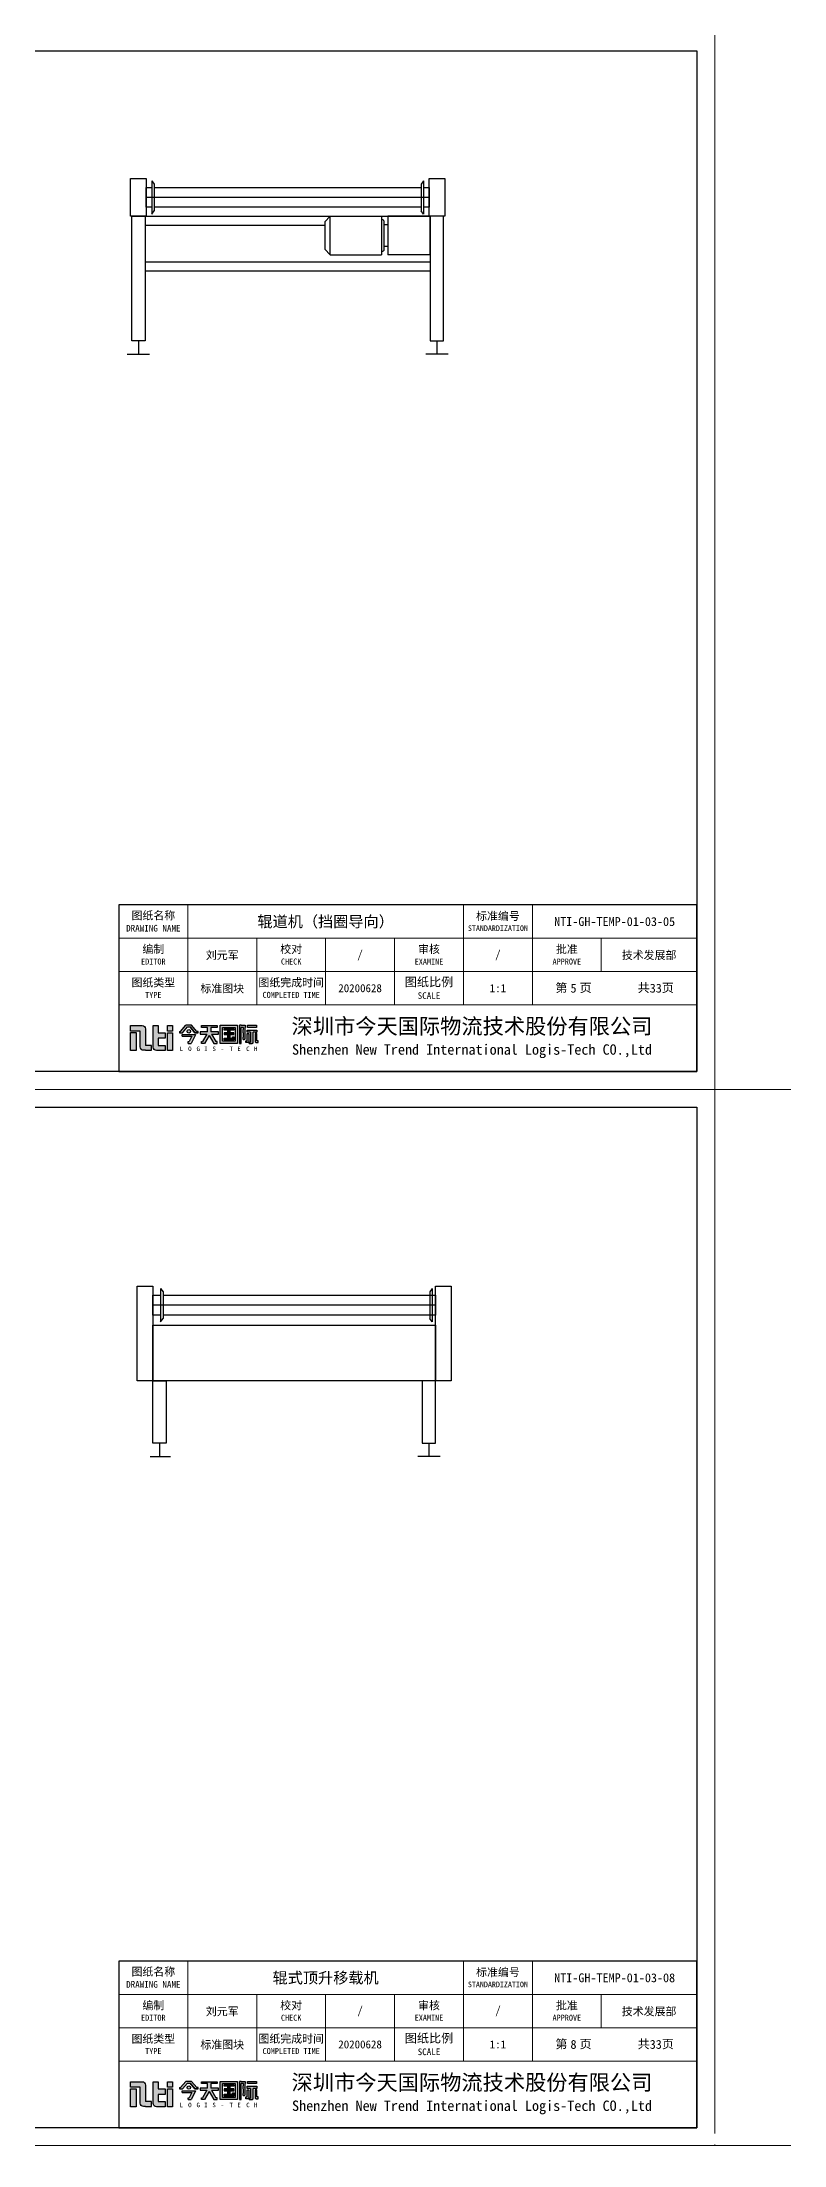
# Model space of a CAD drawing. Header units: millimetres. Extents: x 13310 to 204601, y -25828 to 2684.
# Drawn here: x 23496 to 26833, y -11569 to -2108 of the extents above; entities that cross this region are included whole.
import ezdxf
from ezdxf.enums import TextEntityAlignment as Align

# ---------------------------------------------------------------- set-up
doc = ezdxf.new("R2010")
doc.units = ezdxf.units.MM
doc.layers.add('NTI-粗实线', color=7, linetype='Continuous')
doc.layers.add('NTI-细实线', color=7, linetype='Continuous', lineweight=9)
doc.layers.add('NTI-输送设备', color=7, linetype='Continuous', plot=False)
doc.styles.add('标题栏', font='')
doc.styles.get('标题栏').set_extended_font_data('SimSun')

# ---------------------------------------------------------------- blocks, each defined once
blk = doc.blocks.new('*U27')
at = {"layer": 'NTI-输送设备', "color": 1}
blk.add_line((1284.5, 680.5), (11.5, 680.5), dxfattribs=at)
at = {"layer": 'NTI-输送设备'}
for p, q in [((46.5, 755.5), (46.5, 605.5)), ((46.5, 755.5), (57.5, 740.5)), ((57.5, 740.5), (57.5, 620.5)), ((1268.5, 755.5), (1257.5, 740.5)), ((1257.5, 740.5), (1257.5, 620.5)), ((1268.5, 755.5), (1268.5, 605.5)), ((46.5, 605.5), (57.5, 620.5)), ((1268.5, 605.5), (1257.5, 620.5)), ((0, 0), (91.5, 0)), ((41.5, 60), (41.5, 0)), ((1303.5, 0), (1203.5, 0)), ((1253.5, 60), (1253.5, 0))]:
    blk.add_line(p, q, dxfattribs=at)
for points in [[(11.5, 765.5), (11.5, 340.5), (-58.5, 340.5), (-58.5, 765.5)], [(1353.5, 765.5), (1353.5, 340.5), (1283.5, 340.5), (1283.5, 765.5)], [(11.5, 590.5), (1283.5, 590.5), (1283.5, 340.5), (11.5, 340.5)], [(11.5, 340.5), (71.5, 340.5), (71.5, 60), (11.5, 60)], [(1283.5, 340.5), (1223.5, 340.5), (1223.5, 60), (1283.5, 60)]]:
    blk.add_lwpolyline(points, close=True, dxfattribs=at)
for points in [[(46.5, 636), (11.5, 636), (11.5, 725), (46.5, 725)], [(57.5, 725), (1257.5, 725)], [(1257, 725), (1283.5, 725), (1283.5, 636), (1257, 636)], [(1257.5, 636), (57.5, 636)]]:
    blk.add_lwpolyline(points, dxfattribs=at)
blk = doc.blocks.new('图块标准图框标题栏')
h = blk.add_hatch(color=1)
h.dxf.hatch_style = 1
h.paths.add_polyline_path([(-126.08, 8.76), (-127.42, 8.76), (-127.42, 4.73), (-126.08, 4.73)])
h.paths.add_polyline_path([(-124, 9.62, 0.414214), (-124.75, 10.37), (-125.22, 10.37), (-127.41, 10.37), (-127.41, 9.11), (-125.22, 9.11), (-125.22, 5.54, 0.414214), (-124.47, 4.79), (-124, 4.79), (-122.69, 4.79), (-122.69, 5.9), (-124, 5.9)])
h.paths.add_polyline_path([(-121.17, 8.75), (-121.17, 10.37), (-122.3, 10.37), (-122.3, 5.5, 0.414214), (-121.55, 4.75), (-121.17, 4.75), (-119.6, 4.75), (-119.6, 5.89), (-121.17, 5.89), (-121.17, 7.51), (-119.6, 7.51), (-119.6, 8.75)])
h.paths.add_polyline_path([(-117.97, 8.75), (-119.09, 8.75), (-119.09, 4.75), (-117.97, 4.75)])
h.paths.add_polyline_path([(-117.97, 10.37), (-119.09, 10.37), (-119.09, 9.13), (-117.97, 9.13)])
h = blk.add_hatch(color=256)
h.dxf.hatch_style = 1
h.paths.add_polyline_path([(-113.64, 10.45), (-114.96, 10.45), (-116.14, 9.05), (-116.4, 9.05), (-116.4, 8.75), (-115.7, 8.75), (-114.6, 10.05), (-114, 10.05), (-112.9, 8.75), (-112.2, 8.75), (-112.2, 9.05), (-112.45, 9.05)])
h.paths.add_polyline_path([(-113.88, 9.05, 1), (-114.66, 9.05, 1)])
h.paths.add_polyline_path([(-112.8, 8.25), (-112.8, 8.35), (-115.8, 8.35), (-115.8, 7.95), (-113.6, 7.95), (-114.2, 6.75), (-114.4, 6.75), (-114.4, 6.35), (-113.75, 6.35)])
h.paths.add_polyline_path([(-107.63, 8.95), (-109.33, 8.95), (-109.33, 9.95), (-107.93, 9.95), (-107.93, 10.35), (-111.43, 10.35), (-111.43, 9.95), (-110.03, 9.95), (-110.03, 8.95), (-111.73, 8.95), (-111.73, 8.45), (-110.19, 8.45), (-111.19, 6.75), (-111.43, 6.75), (-111.43, 6.35), (-110.73, 6.35), (-109.68, 8.14), (-108.63, 6.35), (-107.93, 6.35), (-107.93, 6.75), (-108.16, 6.75), (-109.16, 8.45), (-107.63, 8.45)])
h.paths.add_polyline_path([(-103.33, 10.45), (-107.23, 10.45), (-107.23, 6.35), (-103.33, 6.35)])
h.paths.add_polyline_path([(-106.73, 9.95), (-103.83, 9.95), (-103.83, 6.85), (-106.73, 6.85)], flags=16)
h.paths.add_polyline_path([(-106.33, 8.75), (-105.53, 8.75), (-105.53, 9.35), (-106.33, 9.35), (-106.33, 9.65), (-104.13, 9.65), (-104.13, 9.35), (-105.03, 9.35), (-105.03, 8.75), (-104.13, 8.75), (-104.13, 8.35), (-105.03, 8.35), (-105.03, 7.55), (-104.43, 7.55), (-104.43, 7.85), (-104.13, 7.85), (-104.13, 7.55), (-104.13, 7.15), (-106.33, 7.15), (-106.33, 7.55), (-105.53, 7.55), (-105.53, 8.35), (-106.33, 8.35)], flags=0)
h.paths.add_polyline_path([(-101.57, 8.95), (-101.67, 9.05), (-101.67, 9.15), (-101.57, 9.25), (-101.57, 9.95), (-101.57, 10.45), (-102.47, 10.45), (-102.87, 10.45), (-102.87, 6.35), (-102.47, 6.35), (-102.47, 9.95), (-101.97, 9.95), (-101.97, 9.45), (-102.07, 9.45), (-102.07, 8.75), (-101.97, 8.65), (-101.97, 7.85), (-102.07, 7.75), (-102.07, 7.25), (-101.97, 7.25), (-101.82, 7.25, 0.414214), (-101.57, 7.5)])
h.paths.add_polyline_path([(-98.97, 9.35), (-101.17, 9.35), (-101.17, 8.85), (-100.37, 8.85), (-100.37, 6.65), (-100.67, 6.65), (-100.67, 6.35), (-100.37, 6.35), (-100.07, 6.35), (-100.02, 6.35, 0.414214), (-99.77, 6.6), (-99.77, 8.85), (-98.97, 8.85)])
h.paths.add_polyline_path([(-99.07, 10.45), (-101.07, 10.45), (-101.07, 9.95), (-99.07, 9.95)])
h.paths.add_polyline_path([(-100.77, 8.55), (-101.17, 8.55), (-101.17, 6.95), (-101.47, 6.95), (-101.47, 6.55), (-101.17, 6.55), (-101.02, 6.55, 0.414214), (-100.77, 6.8)])
h.paths.add_polyline_path([(-98.97, 8.55), (-99.37, 8.55), (-99.37, 6.8, 0.414214), (-99.12, 6.55), (-98.97, 6.55), (-98.67, 6.55), (-98.67, 6.95), (-98.97, 6.95)])
h = blk.add_hatch(color=256)
h.dxf.hatch_style = 1
h.paths.add_polyline_path([(-105.03, 8.75), (-105.03, 9.35), (-104.13, 9.35), (-104.13, 9.65), (-106.33, 9.65), (-106.33, 9.35), (-105.53, 9.35), (-105.53, 8.75), (-106.33, 8.75), (-106.33, 8.35), (-105.53, 8.35), (-105.53, 7.55), (-106.33, 7.55), (-106.33, 7.15), (-104.13, 7.15), (-104.13, 7.55), (-104.13, 7.85), (-104.43, 7.85), (-104.43, 7.55), (-105.03, 7.55), (-105.03, 8.35), (-104.13, 8.35), (-104.13, 8.75)])
for p, q in [((-116.14, 9.05), (-114.96, 10.45)), ((-115.7, 8.75), (-114.6, 10.05)), ((-113.64, 10.45), (-114.96, 10.45)), ((-114.6, 10.05), (-114, 10.05)), ((-114.6, 10.05), (-114, 10.05)), ((-114, 10.05), (-112.9, 8.75)), ((-112.9, 8.75), (-114, 10.05)), ((-112.45, 9.05), (-113.64, 10.45)), ((-116.4, 9.05), (-116.4, 8.75)), ((-116.4, 9.05), (-116.14, 9.05)), ((-116.4, 8.75), (-115.7, 8.75)), ((-115.8, 7.95), (-113.6, 7.95)), ((-114.4, 6.35), (-114.4, 6.75)), ((-114.4, 6.75), (-114.2, 6.75)), ((-113.6, 7.95), (-114.2, 6.75)), ((-112.8, 8.25), (-113.75, 6.35)), ((-112.9, 8.75), (-112.2, 8.75)), ((-112.2, 8.75), (-112.9, 8.75)), ((-112.2, 9.05), (-112.45, 9.05)), ((-112.2, 8.75), (-112.2, 9.05)), ((-111.43, 6.75), (-111.19, 6.75)), ((-111.43, 6.35), (-111.43, 6.75)), ((-110.73, 6.35), (-111.43, 6.35)), ((-110.19, 8.45), (-111.19, 6.75)), ((-109.68, 8.14), (-110.73, 6.35)), ((-109.68, 8.14), (-108.63, 6.35)), ((-109.16, 8.45), (-108.16, 6.75)), ((-108.63, 6.35), (-107.93, 6.35)), ((-107.93, 6.75), (-108.16, 6.75)), ((-107.93, 6.35), (-107.93, 6.75)), ((-102.07, 7.25), (-101.97, 7.25)), ((-101.57, 9.25), (-101.67, 9.15)), ((-101.67, 9.15), (-101.67, 9.05)), ((-101.57, 8.95), (-101.67, 9.05))]:
    blk.add_line(p, q)
at = {"color": 7, "linetype": 'Continuous'}
for p, q in [((-115.8, 7.95), (-115.8, 8.35)), ((-115.8, 8.35), (-112.8, 8.35)), ((-112.8, 8.35), (-112.8, 8.25)), ((-99.77, 6.6), (-99.77, 8.65))]:
    blk.add_line(p, q, dxfattribs=at)
at = {"color": 1}
for points in [[(-125.22, 9.11), (-127.41, 9.11), (-127.41, 10.37), (-125.22, 10.37)], [(-124, 4.79), (-122.69, 4.79), (-122.69, 5.9), (-124, 5.9)], [(-121.17, 8.75), (-119.6, 8.75), (-119.6, 7.51), (-121.17, 7.51)], [(-121.17, 7.51), (-121.17, 5.89)], [(-121.17, 5.89), (-119.6, 5.89), (-119.6, 4.75), (-121.17, 4.75)]]:
    blk.add_lwpolyline(points, dxfattribs=at)
for points in [[(-125.22, 10.37), (-124.75, 10.37, -0.414214), (-124, 9.62), (-124, 5.9)], [(-121.17, 4.75), (-121.55, 4.75, -0.414214), (-122.3, 5.5), (-122.3, 10.37), (-121.17, 10.37), (-121.17, 8.75)], [(-124, 4.79), (-124.47, 4.79, -0.414214), (-125.22, 5.54), (-125.22, 9.11)]]:
    blk.add_lwpolyline(points, format="xyb", dxfattribs=at)
for points in [[(-119.09, 10.37), (-117.97, 10.37), (-117.97, 9.13), (-119.09, 9.13)], [(-127.42, 8.76), (-126.08, 8.76), (-126.08, 4.73), (-127.42, 4.73)], [(-119.09, 8.75), (-117.97, 8.75), (-117.97, 4.75), (-119.09, 4.75)]]:
    blk.add_lwpolyline(points, close=True, dxfattribs=at)
for points in [[(-110.03, 9.95), (-111.43, 9.95), (-111.43, 10.35), (-107.93, 10.35), (-107.93, 9.95), (-109.33, 9.95)], [(-110.03, 8.95), (-110.03, 9.95)], [(-109.33, 9.95), (-109.33, 8.95)], [(-105.53, 9.35), (-106.33, 9.35), (-106.33, 9.65), (-104.13, 9.65), (-104.13, 9.35), (-105.03, 9.35)], [(-102.47, 10.45), (-102.87, 10.45), (-102.87, 6.35), (-102.47, 6.35), (-102.47, 9.95)], [(-102.47, 10.45), (-101.57, 10.45), (-101.57, 9.95)], [(-101.97, 9.95), (-102.47, 9.95)], [(-101.57, 9.25), (-101.57, 9.95)], [(-110.03, 8.95), (-111.73, 8.95), (-111.73, 8.45), (-110.19, 8.45)], [(-109.16, 8.45), (-107.63, 8.45), (-107.63, 8.95), (-109.33, 8.95)], [(-105.53, 8.75), (-106.33, 8.75), (-106.33, 8.35), (-105.53, 8.35)], [(-104.13, 7.55), (-104.13, 7.15), (-106.33, 7.15), (-106.33, 7.55), (-105.53, 7.55)], [(-105.53, 8.75), (-105.53, 9.35)], [(-105.53, 7.55), (-105.53, 8.35)], [(-105.03, 9.35), (-105.03, 8.75)], [(-105.03, 8.35), (-104.13, 8.35), (-104.13, 8.75), (-105.03, 8.75)], [(-105.03, 8.35), (-105.03, 7.55)], [(-105.03, 7.55), (-104.43, 7.55)], [(-104.43, 7.55), (-104.43, 7.85), (-104.13, 7.85), (-104.13, 7.55)], [(-101.17, 6.55), (-101.47, 6.55), (-101.47, 6.95), (-101.17, 6.95)], [(-100.37, 8.85), (-101.17, 8.85), (-101.17, 9.35), (-98.97, 9.35), (-98.97, 8.85), (-99.77, 8.85)], [(-100.37, 6.35), (-100.67, 6.35), (-100.67, 6.65), (-100.37, 6.65)], [(-100.37, 8.85), (-100.37, 6.65)], [(-98.97, 6.55), (-98.67, 6.55), (-98.67, 6.95), (-98.97, 6.95)]]:
    blk.add_lwpolyline(points)
for points in [[(-107.23, 10.45), (-103.33, 10.45), (-103.33, 6.35), (-107.23, 6.35)], [(-106.73, 9.95), (-103.83, 9.95), (-103.83, 6.85), (-106.73, 6.85)], [(-101.07, 10.45), (-99.07, 10.45), (-99.07, 9.95), (-101.07, 9.95)]]:
    blk.add_lwpolyline(points, close=True)
at = {"color": 7, "linetype": 'Continuous'}
for points in [[(-104.13, 9.55), (-104.13, 9.65), (-106.33, 9.65)], [(-102.07, 7.25), (-102.07, 7.75), (-101.97, 7.85), (-101.97, 8.65), (-102.07, 8.75), (-102.07, 9.45), (-101.97, 9.45), (-101.97, 9.95)], [(-114.4, 6.35), (-113.75, 6.35)], [(-100.67, 6.35), (-100.67, 6.55)], [(-100.67, 6.35), (-100.07, 6.35)], [(-100.02, 6.35), (-100.07, 6.35)]]:
    blk.add_lwpolyline(points, dxfattribs=at)
for points in [[(-101.97, 7.25), (-101.82, 7.25, 0.414214), (-101.57, 7.5), (-101.57, 8.95)], [(-101.17, 6.95), (-101.17, 8.55), (-100.77, 8.55), (-100.77, 6.8, -0.414214), (-101.02, 6.55), (-101.17, 6.55)], [(-100.37, 6.35), (-100.02, 6.35, 0.414214), (-99.77, 6.6), (-99.77, 8.85)], [(-98.97, 6.95), (-98.97, 8.55), (-99.37, 8.55), (-99.37, 6.8, 0.414214), (-99.12, 6.55), (-98.97, 6.55)]]:
    blk.add_lwpolyline(points, format="xyb")
blk.add_circle((-114.27, 9.05), 0.388, dxfattribs=at)
at = {"layer": 'NTI-粗实线'}
blk.add_lwpolyline([(-130, 0), (0, 0), (0, 37.5), (-130, 37.5)], close=True, dxfattribs=at)
at = {"layer": 'NTI-细实线'}
for p, q in [((-114.5, 37.5), (-114.5, 15)), ((-52.5, 22.5), (-52.5, 37.5)), ((-37, 22.5), (-37, 37.5)), ((0, 30), (-130, 30)), ((-99, 30), (-99, 15)), ((-83.5, 30), (-83.5, 15)), ((-68, 30), (-68, 15)), ((-21.5, 30), (-21.5, 22.5)), ((0, 22.5), (-130, 22.5)), ((-52.5, 22.5), (-52.5, 15)), ((-37, 22.5), (-37, 15)), ((0, 15), (-130, 15))]:
    blk.add_line(p, q, dxfattribs=at)
at = {"style": '标题栏'}
blk.add_attdef('图纸名称', text='', height=2.5, dxfattribs=at).set_placement((-83.5, 33.75), align=Align.MIDDLE_CENTER)
for tag, height, p in [('标准编号', 2, (-18.5, 33.75)), ('编制人员', 1.8, (-106.75, 26.25)), ('校对人员', 1.8, (-75.75, 26.25)), ('审核人员', 1.8, (-44.75, 26.25)), ('批准', 1.8, (-10.75, 26.25)), ('图纸类型', 1.8, (-106.75, 18.75)), ('图纸完成时间', 1.8, (-75.75, 18.75)), ('图纸比例', 1.8, (-44.75, 18.75)), ('N', 2, (-27.75, 18.75)), ('N', 2, (-9.25, 18.75))]:
    blk.add_attdef(tag, text='', height=height, dxfattribs=at).set_placement(p, align=Align.MIDDLE)
at = {"layer": 'NTI-细实线', "color": 7, "style": '标题栏'}
for s, p in [('L', (-116.36, 4.64)), ('O', (-114.42, 4.64)), ('G', (-112.54, 4.64)), ('I', (-110.82, 4.64)), ('S', (-108.97, 4.64)), ('-', (-107.13, 4.64)), ('T', (-105.13, 4.64)), ('E', (-103.36, 4.64)), ('C', (-101.38, 4.64)), ('H', (-99.62, 4.64))]:
    blk.add_text(s, height=1, dxfattribs=at).set_placement(p)
at = {"layer": 'NTI-细实线', "attachment_point": 5, "style": '标题栏'}
for s, insert, char_height, width in [('图纸名称\\P{\\H0.83333x;DRAWING NAME}', (-122.25, 33.75), 1.8, 15.1979), ('标准编号\\P{\\H0.7x;STANDARDIZATION}', (-44.75, 33.75), 1.8, 15.1979), ('编制\\P{\\H0.75x;EDITOR}', (-122.25, 26.25), 1.8, 14.4665), ('校对\\P{\\H0.75x;CHECK}', (-91.25, 26.25), 1.8, 14.4665), ('审核\\P{\\H0.75x;EXAMINE}', (-60.25, 26.25), 1.8, 14.4665), ('批准\\P{\\H0.75x;APPROVE}', (-29.25, 26.25), 1.8, 14.4665), ('图纸类型\\P{\\H0.75x;TYPE}', (-122.25, 18.75), 1.8, 14.4665), ('图纸完成时间\\P{\\H0.75x;COMPLETED TIME}', (-91.25, 18.75), 1.8, 17.2878), ('图纸比例\\P{\\H0.75x;SCALE}', (-60.25, 18.75), 2, 14.4665), ('第  页', (-27.75, 18.75), 2, 24.25), ('共  页', (-9.25, 18.75), 2, 24.25), ('深圳市今天国际物流技术股份有限公司\\P{\\H0.66667x;Shenzhen New Trend International Logis-Tech CO.,Ltd}', (-50.58, 7.5), 3.5, 116.0664)]:
    blk.add_mtext(s, dxfattribs=dict(at, insert=insert, char_height=char_height, width=width))
blk = doc.blocks.new('*U43')
at = {"layer": 'NTI-输送设备'}
for p, q in [((100, 780.5), (100, 630.5)), ((100, 780.5), (111, 765.5)), ((111, 765.5), (111, 645.5)), ((1322, 780.5), (1311, 765.5)), ((1311, 765.5), (1311, 645.5)), ((1322, 780.5), (1322, 630.5)), ((69.5, 620.5), (1352.5, 620.5)), ((69.5, 580.5), (877.7, 580.5)), ((100, 630.5), (111, 645.5)), ((1322, 630.5), (1311, 645.5)), ((69.5, 415), (1352.5, 415)), ((69.5, 375), (1352.5, 375)), ((-10.5, 0), (89.5, 0)), ((39.5, 60), (39.5, 0)), ((1432.5, 0), (1332.5, 0)), ((1382.5, 60), (1382.5, 0))]:
    blk.add_line(p, q, dxfattribs=at)
at = {"layer": 'NTI-输送设备', "color": 1}
blk.add_line((1348.5, 705.5), (74.5, 705.5), dxfattribs=at)
at = {"layer": 'NTI-输送设备', "color": 2}
for p, q in [((902.9, 620.5), (877.7, 595.3)), ((877.7, 595.3), (877.7, 471.7)), ((902.9, 446.5), (902.9, 620.5)), ((902.9, 620.5), (1133.66, 620.5)), ((1133.66, 620.5), (1133.66, 446.5)), ((1139.66, 603.7), (1133.66, 603.7)), ((1143.26, 600.1), (1143.26, 466.9)), ((1161.26, 581.5), (1146.86, 581.5)), ((1161.5, 620.5), (1161.5, 446.5)), ((1352.5, 620.5), (1161.5, 620.5)), ((1352.5, 446.5), (1352.5, 620.5)), ((1146.86, 485.5), (1161.26, 485.5)), ((877.7, 471.7), (902.9, 446.5)), ((902.9, 446.5), (1133.66, 446.5)), ((1133.66, 463.3), (1139.66, 463.3)), ((1352.5, 446.5), (1161.5, 446.5))]:
    blk.add_line(p, q, dxfattribs=at)
at = {"layer": 'NTI-输送设备'}
for points in [[(74.5, 790.5), (74.5, 620.5), (4.5, 620.5), (4.5, 790.5)], [(1417.5, 790.5), (1417.5, 620.5), (1347.5, 620.5), (1347.5, 790.5)], [(9.5, 620.5), (69.5, 620.5), (69.5, 60), (9.5, 60)], [(1412.5, 620.5), (1352.5, 620.5), (1352.5, 60), (1412.5, 60)]]:
    blk.add_lwpolyline(points, close=True, dxfattribs=at)
for points in [[(100, 661), (74.5, 661), (74.5, 750), (100, 750)], [(111, 750), (1311, 750)], [(1322, 750), (1347.5, 750), (1347.5, 661), (1322, 661)], [(1311, 661), (111, 661)]]:
    blk.add_lwpolyline(points, dxfattribs=at)
at = {"layer": 'NTI-输送设备', "color": 2}
for centre, start, end in [((1139.66, 600.1), 0, 90), ((1146.86, 585.1), 180, 270), ((1146.86, 481.9), 90, 180), ((1139.66, 466.9), 270, 0)]:
    blk.add_arc(centre, 3.6, start, end, dxfattribs=at)

msp = doc.modelspace()

# ---------------------------------------------------------------- linework, layer by layer
at = {"layer": 'NTI-粗实线'}
for points in [[(20201.4, -6740.4), (20201.4, -2148.4), (26441.4, -2148.4), (26441.4, -6740.4)], [(20201.4, -11492.4), (20201.4, -6900.4), (26441.4, -6900.4), (26441.4, -11492.4)]]:
    msp.add_lwpolyline(points, close=True, dxfattribs=at)
at = {"layer": 'NTI-细实线'}
for points in [[(19801.4, -6820.4), (19801.4, -2068.4), (26521.4, -2068.4), (26521.4, -6820.4)], [(26521.4, -6820.4), (26521.4, -2068.4), (33241.4, -2068.4), (33241.4, -6820.4)], [(19801.4, -11572.4), (19801.4, -6820.4), (26521.4, -6820.4), (26521.4, -11572.4)], [(26521.4, -11572.4), (26521.4, -6820.4), (33241.4, -6820.4), (33241.4, -11572.4)]]:
    msp.add_lwpolyline(points, close=True, dxfattribs=at)

# ---------------------------------------------------------------- block references
for name, p in [('*U43', (23889.6, -3512.6)), ('*U27', (23982.6, -8471.6))]:
    msp.add_blockref(name, p)
ref = msp.add_blockref('图块标准图框标题栏', (26441.4, -6740.4), dxfattribs=dict(xscale=20, yscale=20, zscale=20))
ref.add_attrib('图纸名称', '辊道机（挡圈导向）', dxfattribs={"height": 50, "style": '标题栏'}).set_placement((24771.4, -6065.4), align=Align.MIDDLE_CENTER)
ref.add_attrib('标准编号', 'NTI-GH-TEMP-01-03-05', dxfattribs={"height": 40, "style": '标题栏'}).set_placement((26071.4, -6065.4), align=Align.MIDDLE)
ref.add_attrib('图纸类型', '标准图块', dxfattribs={"height": 36, "style": '标题栏'}).set_placement((24306.4, -6365.4), align=Align.MIDDLE)
ref.add_attrib('图纸比例', '1:1', dxfattribs={"height": 36, "style": '标题栏'}).set_placement((25546.4, -6365.4), align=Align.MIDDLE)
ref.add_attrib('图纸完成时间', '20200628', dxfattribs={"height": 36, "style": '标题栏'}).set_placement((24926.4, -6365.4), align=Align.MIDDLE)
ref.add_attrib('编制人员', '刘元军', dxfattribs={"height": 36, "style": '标题栏'}).set_placement((24306.4, -6215.4), align=Align.MIDDLE)
ref.add_attrib('校对人员', '/', dxfattribs={"height": 36, "style": '标题栏'}).set_placement((24926.4, -6215.4), align=Align.MIDDLE)
ref.add_attrib('审核人员', '/', dxfattribs={"height": 36, "style": '标题栏'}).set_placement((25546.4, -6215.4), align=Align.MIDDLE)
ref.add_attrib('批准', '技术发展部', dxfattribs={"height": 36, "style": '标题栏'}).set_placement((26226.4, -6215.4), align=Align.MIDDLE)
ref.add_attrib('N', '33', dxfattribs={"height": 40, "style": '标题栏'}).set_placement((26256.4, -6365.4), align=Align.MIDDLE)
ref.add_attrib('N', '5', dxfattribs={"height": 40, "style": '标题栏'}).set_placement((25886.4, -6365.4), align=Align.MIDDLE)
ref = msp.add_blockref('图块标准图框标题栏', (26441.4, -11492.4), dxfattribs=dict(xscale=20, yscale=20, zscale=20))
ref.add_attrib('图纸名称', '辊式顶升移载机', dxfattribs={"height": 50, "style": '标题栏'}).set_placement((24771.4, -10817.4), align=Align.MIDDLE_CENTER)
ref.add_attrib('标准编号', 'NTI-GH-TEMP-01-03-08', dxfattribs={"height": 40, "style": '标题栏'}).set_placement((26071.4, -10817.4), align=Align.MIDDLE)
ref.add_attrib('图纸类型', '标准图块', dxfattribs={"height": 36, "style": '标题栏'}).set_placement((24306.4, -11117.4), align=Align.MIDDLE)
ref.add_attrib('图纸比例', '1:1', dxfattribs={"height": 36, "style": '标题栏'}).set_placement((25546.4, -11117.4), align=Align.MIDDLE)
ref.add_attrib('图纸完成时间', '20200628', dxfattribs={"height": 36, "style": '标题栏'}).set_placement((24926.4, -11117.4), align=Align.MIDDLE)
ref.add_attrib('编制人员', '刘元军', dxfattribs={"height": 36, "style": '标题栏'}).set_placement((24306.4, -10967.4), align=Align.MIDDLE)
ref.add_attrib('校对人员', '/', dxfattribs={"height": 36, "style": '标题栏'}).set_placement((24926.4, -10967.4), align=Align.MIDDLE)
ref.add_attrib('审核人员', '/', dxfattribs={"height": 36, "style": '标题栏'}).set_placement((25546.4, -10967.4), align=Align.MIDDLE)
ref.add_attrib('批准', '技术发展部', dxfattribs={"height": 36, "style": '标题栏'}).set_placement((26226.4, -10967.4), align=Align.MIDDLE)
ref.add_attrib('N', '33', dxfattribs={"height": 40, "style": '标题栏'}).set_placement((26256.4, -11117.4), align=Align.MIDDLE)
ref.add_attrib('N', '8', dxfattribs={"height": 40, "style": '标题栏'}).set_placement((25886.4, -11117.4), align=Align.MIDDLE)

# ---------------------------------------------------------------- next in the draw order: texts
at = {"layer": 'NTI-细实线', "insert": (27298.3, -11543.9), "char_height": 24, "width": 2614.804, "attachment_point": 5, "style": '标题栏', "bg_fill": 2}
msp.add_mtext('版权归深圳市今天国际物流技术股份有限公司所有', dxfattribs=at)

doc.saveas('drawing.dxf')
